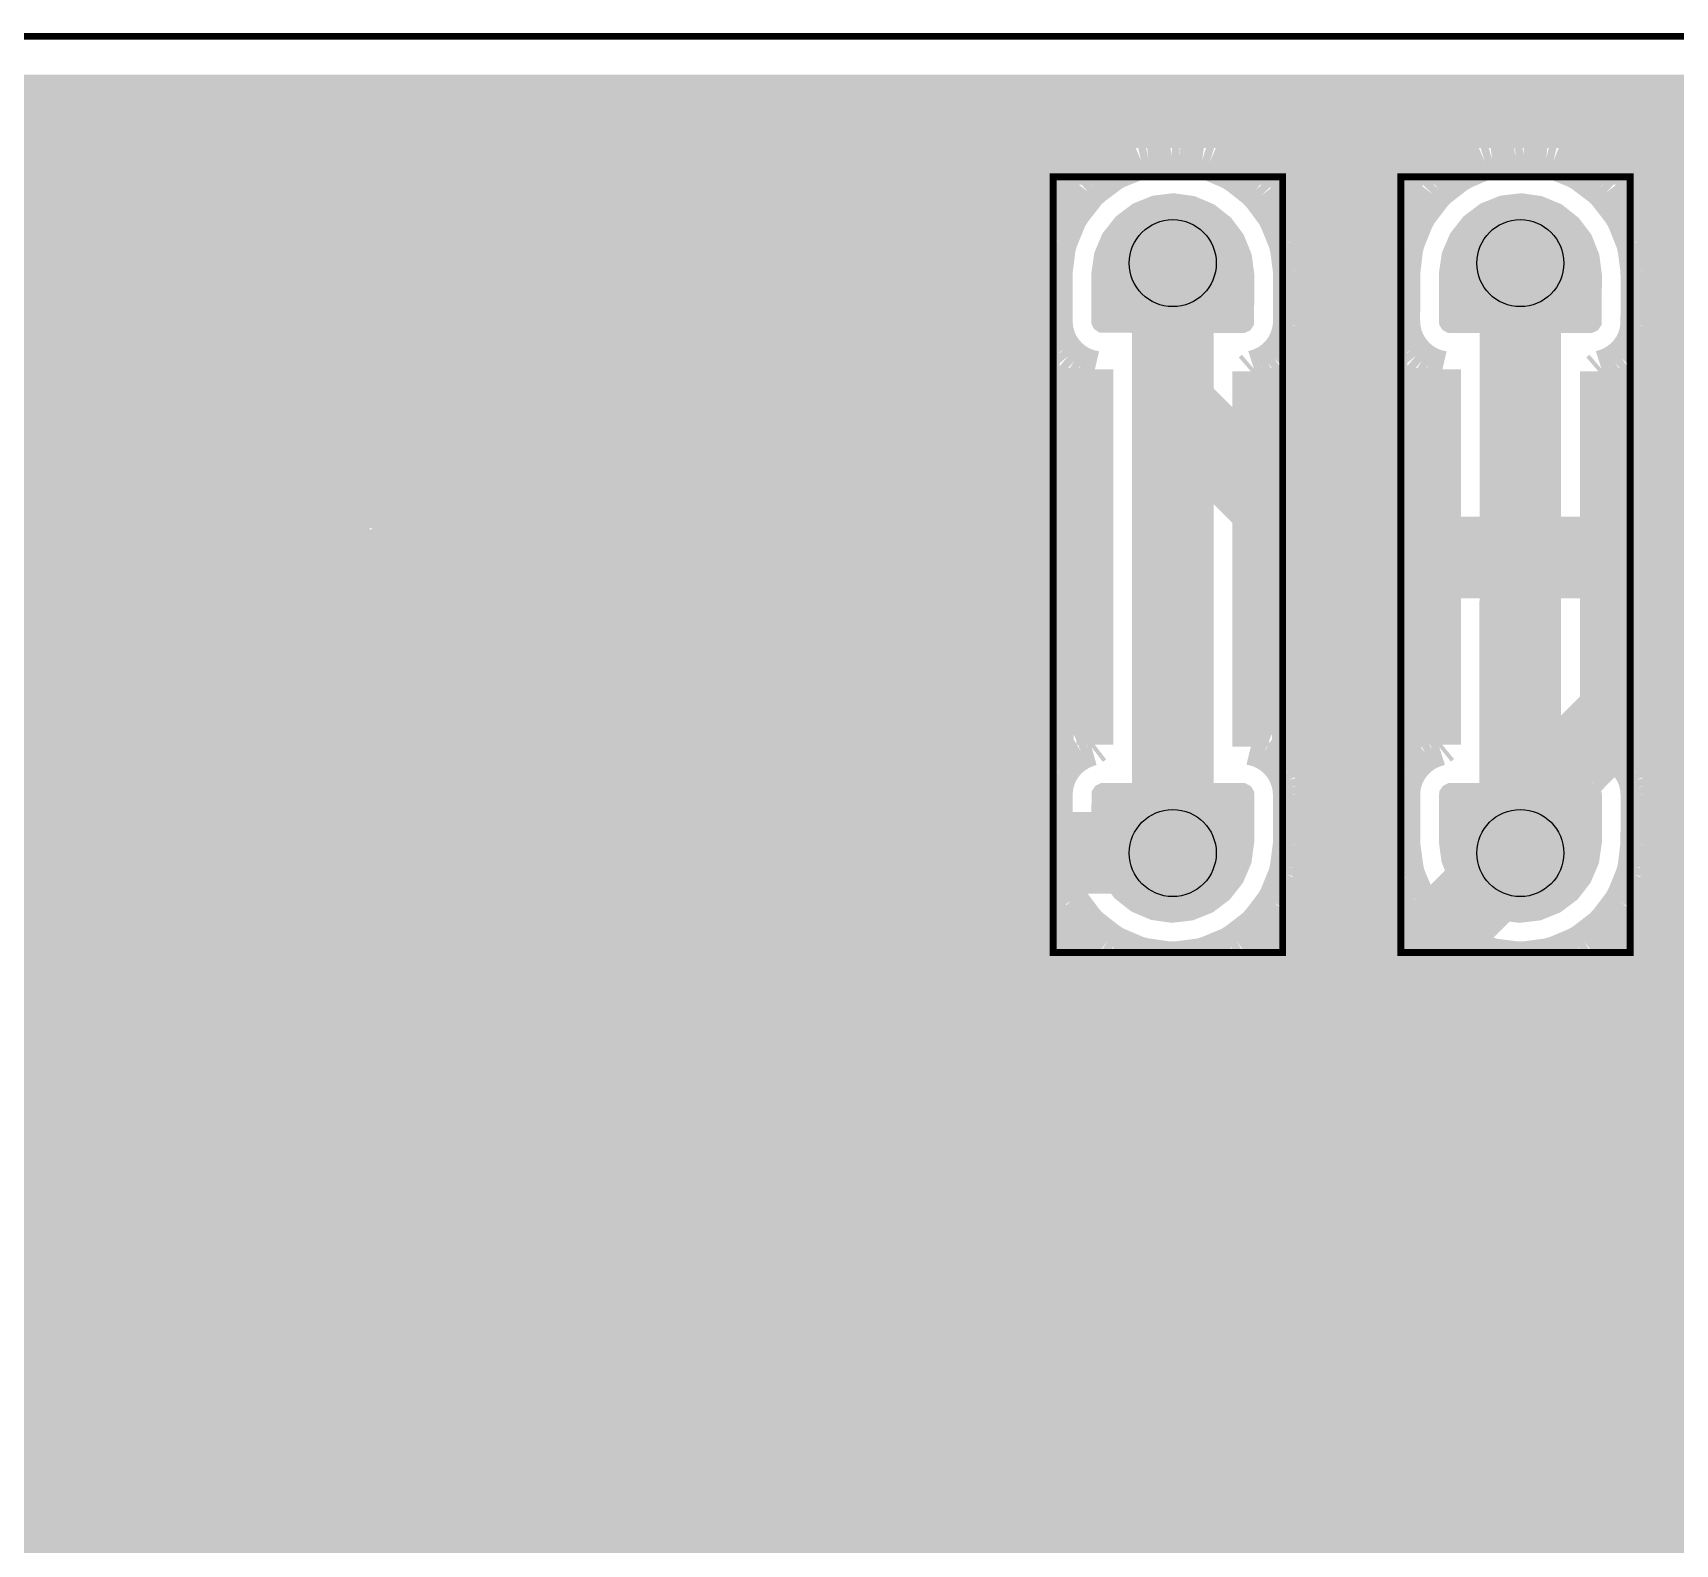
# Model space of a CAD drawing. Extents: x 0 to 3.94, y 0 to 3.94.
# Drawn here: x 1.831 to 2.944, y 2.915 to 3.939 of the extents above; entities that cross this region are included whole.
import ezdxf

# ---------------------------------------------------------------- set-up
doc = ezdxf.new("R2010")
doc.units = 0
for name, color, linetype in [('Board_Outline', 21, 'CONTINUOUS'), ('Bottom', 10, 'CONTINUOUS'), ('Bottom_Mask', 15, 'CONTINUOUS'), ('Drill_Bottom', 12, 'CONTINUOUS'), ('Drill_Top', 11, 'CONTINUOUS'), ('Edge_Bottom', 23, 'CONTINUOUS'), ('Edge_Top', 22, 'CONTINUOUS'), ('Top', 9, 'CONTINUOUS'), ('Top_Mask', 6, 'CONTINUOUS'), ('Top_Silk', 3, 'CONTINUOUS')]:
    doc.layers.add(name, color=color, linetype=linetype)

msp = doc.modelspace()

# ---------------------------------------------------------------- linework, layer by layer
at = {"layer": 'Board_Outline', "linetype": 'CONTINUOUS', "const_width": 0.0047}
msp.add_lwpolyline([(0, 0), (3.937, 0), (3.937, 3.937), (0, 3.937), (0, 0)], dxfattribs=at)
at = {"layer": 'Bottom', "linetype": 'CONTINUOUS'}
for points, const_width in [([(3.8985, 3.8985), (0.0385, 3.8985)], 0.025), ([(0.041, 3.8737), (3.896, 3.8737)], 0.025), ([(2.5671, 3.8469), (2.5818, 3.8528)], 0.025), ([(2.5818, 3.8528), (2.5869, 3.8539)], 0.025), ([(2.5869, 3.8539), (2.6026, 3.8558)], 0.025), ([(2.6026, 3.8558), (2.6078, 3.8555)], 0.025), ([(2.6078, 3.8555), (2.6234, 3.8533)], 0.025), ([(2.6234, 3.8533), (2.6284, 3.8517)], 0.025), ([(2.6284, 3.8517), (2.6429, 3.8454)], 0.025), ([(2.8004, 3.8458), (2.8149, 3.852)], 0.025), ([(2.8149, 3.852), (2.8199, 3.8535)], 0.025), ([(2.8199, 3.8535), (2.8356, 3.8556)], 0.025), ([(2.8356, 3.8556), (2.8408, 3.8557)], 0.025), ([(2.8408, 3.8557), (2.8565, 3.8538)], 0.025), ([(2.8565, 3.8538), (2.8615, 3.8526)], 0.025), ([(2.8615, 3.8526), (2.8762, 3.8466)], 0.025), ([(0.041, 3.8488), (2.5691, 3.8488)], 0.025), ([(2.5498, 3.8351), (2.5625, 3.8446)], 0.025), ([(2.5625, 3.8446), (2.5671, 3.8469)], 0.025), ([(2.6378, 3.8488), (2.8047, 3.8488)], 0.025), ([(2.6429, 3.8454), (2.6473, 3.8426)], 0.025), ([(2.6473, 3.8426), (2.6597, 3.8328)], 0.025), ([(2.7834, 3.8334), (2.7959, 3.8431)], 0.025), ([(2.7959, 3.8431), (2.8004, 3.8458)], 0.025), ([(2.8734, 3.8488), (3.2781, 3.8488)], 0.025), ([(2.8762, 3.8466), (2.8807, 3.8441)], 0.025), ([(2.8807, 3.8441), (2.8933, 3.8346)], 0.025), ([(2.5357, 3.8185), (2.5459, 3.8316)], 0.025), ([(2.5459, 3.8316), (2.5498, 3.8351)], 0.025), ([(2.6597, 3.8328), (2.6632, 3.829)], 0.025), ([(2.6632, 3.829), (2.6726, 3.8163)], 0.025), ([(2.7703, 3.8171), (2.7799, 3.8297)], 0.025), ([(2.7799, 3.8297), (2.7834, 3.8334)], 0.025), ([(2.8933, 3.8346), (2.8971, 3.831)], 0.025), ([(2.8971, 3.831), (2.9078, 3.8171)], 0.025), ([(0.041, 3.8239), (2.5373, 3.8239)], 0.025), ([(2.5329, 3.8141), (2.5357, 3.8185)], 0.025), ([(2.6696, 3.8239), (2.7729, 3.8239)], 0.025), ([(2.9052, 3.8239), (3.2464, 3.8239)], 0.025), ([(2.5262, 3.7978), (2.5329, 3.8141)], 0.025), ([(2.6726, 3.8163), (2.675, 3.8117)], 0.025), ([(2.675, 3.8117), (2.6809, 3.797)], 0.025), ([(2.7619, 3.7978), (2.7678, 3.8125)], 0.025), ([(2.7678, 3.8125), (2.7703, 3.8171)], 0.025), ([(2.9078, 3.8171), (2.9103, 3.8125)], 0.025), ([(2.9103, 3.8125), (2.9165, 3.797)], 0.025), ([(0.041, 3.799), (2.5241, 3.799)], 0.025), ([(2.525, 3.7928), (2.5262, 3.7978)], 0.025), ([(2.6809, 3.797), (2.682, 3.7919)], 0.025), ([(2.6827, 3.799), (2.7598, 3.799)], 0.025), ([(2.7606, 3.7928), (2.7619, 3.7978)], 0.025), ([(2.9165, 3.797), (2.9176, 3.7919)], 0.025), ([(2.9183, 3.799), (3.2332, 3.799)], 0.025), ([(2.523, 3.7771), (2.525, 3.7928)], 0.025), ([(2.6034, 3.7832), (2.6034, 3.3832)], 0.0394), ([(2.682, 3.7919), (2.6838, 3.778)], 0.025), ([(2.7587, 3.7771), (2.7606, 3.7928)], 0.025), ([(2.839, 3.7832), (2.839, 3.3832)], 0.0394), ([(2.9176, 3.7919), (2.9194, 3.778)], 0.025), ([(0.1986, 3.7742), (2.5205, 3.7742)], 0.025), ([(2.523, 3.7439), (2.523, 3.7771)], 0.025), ([(2.6838, 3.778), (2.6839, 3.7675)], 0.025), ([(2.6863, 3.7742), (2.7561, 3.7742)], 0.025), ([(2.7586, 3.7439), (2.7587, 3.7771)], 0.025), ([(2.9194, 3.778), (2.9195, 3.7675)], 0.025), ([(2.922, 3.7742), (3.2296, 3.7742)], 0.025), ([(2.6839, 3.7675), (2.6838, 3.7413)], 0.025), ([(2.9195, 3.7675), (2.9194, 3.7413)], 0.025), ([(0.2459, 3.7493), (2.5205, 3.7493)], 0.025), ([(2.5234, 3.7387), (2.523, 3.7439)], 0.025), ([(2.6838, 3.7413), (2.6829, 3.7361)], 0.025), ([(2.6863, 3.7493), (2.7561, 3.7493)], 0.025), ([(2.759, 3.7387), (2.7586, 3.7439)], 0.025), ([(2.9194, 3.7413), (2.9186, 3.7361)], 0.025), ([(2.922, 3.7493), (3.2296, 3.7493)], 0.025), ([(2.5246, 3.7336), (2.5234, 3.7387)], 0.025), ([(2.5266, 3.7288), (2.5246, 3.7336)], 0.025), ([(2.5293, 3.7244), (2.5266, 3.7288)], 0.025), ([(2.6813, 3.7312), (2.679, 3.7265)], 0.025), ([(2.6829, 3.7361), (2.6813, 3.7312)], 0.025), ([(2.7602, 3.7336), (2.759, 3.7387)], 0.025), ([(2.7622, 3.7288), (2.7602, 3.7336)], 0.025), ([(2.765, 3.7244), (2.7622, 3.7288)], 0.025), ([(2.917, 3.7312), (2.9146, 3.7265)], 0.025), ([(2.9186, 3.7361), (2.917, 3.7312)], 0.025), ([(0.2638, 3.7244), (2.5268, 3.7244)], 0.025), ([(2.5327, 3.7204), (2.5293, 3.7244)], 0.025), ([(2.5367, 3.717), (2.5327, 3.7204)], 0.025), ([(2.6722, 3.7186), (2.668, 3.7156)], 0.025), ([(2.6759, 3.7223), (2.6722, 3.7186)], 0.025), ([(2.679, 3.7265), (2.6759, 3.7223)], 0.025), ([(2.6801, 3.7244), (2.7624, 3.7244)], 0.025), ([(2.7683, 3.7204), (2.765, 3.7244)], 0.025), ([(2.7723, 3.717), (2.7683, 3.7204)], 0.025), ([(2.9078, 3.7186), (2.9036, 3.7156)], 0.025), ([(2.9115, 3.7223), (2.9078, 3.7186)], 0.025), ([(2.9146, 3.7265), (2.9115, 3.7223)], 0.025), ([(2.9157, 3.7244), (3.2359, 3.7244)], 0.025), ([(2.5411, 3.7143), (2.5367, 3.717)], 0.025), ([(2.5459, 3.7123), (2.5411, 3.7143)], 0.025), ([(2.5506, 3.7112), (2.5459, 3.7123)], 0.025), ([(2.5506, 3.4566), (2.5506, 3.7112)], 0.025), ([(2.6584, 3.7116), (2.6563, 3.7098)], 0.025), ([(2.6563, 3.7098), (2.6563, 3.4553)], 0.025), ([(2.6634, 3.7132), (2.6584, 3.7116)], 0.025), ([(2.668, 3.7156), (2.6634, 3.7132)], 0.025), ([(2.7767, 3.7143), (2.7723, 3.717)], 0.025), ([(2.7815, 3.7123), (2.7767, 3.7143)], 0.025), ([(2.7862, 3.7112), (2.7815, 3.7123)], 0.025), ([(2.7862, 3.4566), (2.7862, 3.7112)], 0.025), ([(2.894, 3.7116), (2.8919, 3.7098)], 0.025), ([(2.8919, 3.7098), (2.8919, 3.4553)], 0.025), ([(2.899, 3.7132), (2.894, 3.7116)], 0.025), ([(2.9036, 3.7156), (2.899, 3.7132)], 0.025), ([(0.272, 3.6996), (2.5481, 3.6996)], 0.025), ([(2.6588, 3.6996), (2.7837, 3.6996)], 0.025), ([(2.8944, 3.6996), (3.5709, 3.6996)], 0.025), ([(0.2729, 3.6747), (2.5481, 3.6747)], 0.025), ([(2.6588, 3.6747), (2.7837, 3.6747)], 0.025), ([(2.8944, 3.6747), (3.5709, 3.6747)], 0.025), ([(0.2669, 3.6498), (2.5481, 3.6498)], 0.025), ([(2.6588, 3.6498), (2.7837, 3.6498)], 0.025), ([(2.8944, 3.6498), (3.5709, 3.6498)], 0.025), ([(0.2523, 3.625), (2.5481, 3.625)], 0.025), ([(2.6588, 3.625), (2.7837, 3.625)], 0.025), ([(2.8944, 3.625), (3.5709, 3.625)], 0.025), ([(0.2202, 3.6001), (2.5481, 3.6001)], 0.025), ([(2.6588, 3.6001), (2.7837, 3.6001)], 0.025), ([(2.8944, 3.6001), (3.896, 3.6001)], 0.025), ([(0.041, 3.5752), (2.5481, 3.5752)], 0.025), ([(2.6588, 3.5752), (2.7837, 3.5752)], 0.025), ([(2.8944, 3.5752), (3.896, 3.5752)], 0.025), ([(0.041, 3.5504), (2.5481, 3.5504)], 0.025), ([(2.6588, 3.5504), (2.7837, 3.5504)], 0.025), ([(2.8944, 3.5504), (3.896, 3.5504)], 0.025), ([(0.041, 3.5255), (2.5481, 3.5255)], 0.025), ([(2.6588, 3.5255), (2.7837, 3.5255)], 0.025), ([(2.8944, 3.5255), (3.5882, 3.5255)], 0.025), ([(0.041, 3.5006), (2.5481, 3.5006)], 0.025), ([(2.6588, 3.5006), (2.7837, 3.5006)], 0.025), ([(2.8944, 3.5006), (3.5743, 3.5006)], 0.025), ([(0.041, 3.4758), (2.5481, 3.4758)], 0.025), ([(2.6588, 3.4758), (2.7837, 3.4758)], 0.025), ([(2.8944, 3.4758), (3.571, 3.4758)], 0.025), ([(0.041, 3.4509), (2.5363, 3.4509)], 0.025), ([(2.5367, 3.4495), (2.5411, 3.4522)], 0.025), ([(2.5411, 3.4522), (2.5459, 3.4542)], 0.025), ([(2.5459, 3.4542), (2.5484, 3.4549)], 0.025), ([(2.5484, 3.4549), (2.5506, 3.4566)], 0.025), ([(2.6563, 3.4553), (2.6609, 3.4542)], 0.025), ([(2.6609, 3.4542), (2.6657, 3.4522)], 0.025), ([(2.6657, 3.4522), (2.6702, 3.4495)], 0.025), ([(2.6706, 3.4509), (2.7719, 3.4509)], 0.025), ([(2.7703, 3.4478), (2.7745, 3.4509)], 0.025), ([(2.7745, 3.4509), (2.7791, 3.4533)], 0.025), ([(2.7791, 3.4533), (2.7841, 3.4549)], 0.025), ([(2.7841, 3.4549), (2.7862, 3.4566)], 0.025), ([(2.8919, 3.4553), (2.8965, 3.4542)], 0.025), ([(2.8965, 3.4542), (2.9014, 3.4522)], 0.025), ([(2.9014, 3.4522), (2.9058, 3.4495)], 0.025), ([(2.9062, 3.4509), (3.2454, 3.4509)], 0.025), ([(2.5266, 3.4377), (2.5293, 3.4421)], 0.025), ([(2.5293, 3.4421), (2.5327, 3.4461)], 0.025), ([(2.5327, 3.4461), (2.5367, 3.4495)], 0.025), ([(2.6702, 3.4495), (2.6741, 3.4461)], 0.025), ([(2.6741, 3.4461), (2.6775, 3.4421)], 0.025), ([(2.6775, 3.4421), (2.6802, 3.4377)], 0.025), ([(2.7611, 3.4353), (2.7635, 3.4399)], 0.025), ([(2.7635, 3.4399), (2.7666, 3.4442)], 0.025), ([(2.7666, 3.4442), (2.7703, 3.4478)], 0.025), ([(2.9058, 3.4495), (2.9098, 3.4461)], 0.025), ([(2.9098, 3.4461), (2.9131, 3.4421)], 0.025), ([(2.9131, 3.4421), (2.9159, 3.4377)], 0.025), ([(2.523, 3.4226), (2.5234, 3.4278)], 0.025), ([(2.5234, 3.4278), (2.5246, 3.4329)], 0.025), ([(2.5246, 3.4329), (2.5266, 3.4377)], 0.025), ([(2.6802, 3.4377), (2.6822, 3.4329)], 0.025), ([(2.6822, 3.4329), (2.6834, 3.4278)], 0.025), ([(2.6834, 3.4278), (2.6839, 3.4226)], 0.025), ([(2.7587, 3.4252), (2.7595, 3.4304)], 0.025), ([(2.7595, 3.4304), (2.7611, 3.4353)], 0.025), ([(2.9159, 3.4377), (2.9179, 3.4329)], 0.025), ([(2.9179, 3.4329), (2.9191, 3.4278)], 0.025), ([(2.9191, 3.4278), (2.9195, 3.4226)], 0.025), ([(0.041, 3.426), (2.5207, 3.426)], 0.025), ([(2.5231, 3.3885), (2.523, 3.4226)], 0.025), ([(2.6839, 3.4226), (2.6838, 3.3894)], 0.025), ([(2.6862, 3.426), (2.7563, 3.426)], 0.025), ([(2.7587, 3.3894), (2.7587, 3.4252)], 0.025), ([(2.9195, 3.4226), (2.9194, 3.3894)], 0.025), ([(2.9218, 3.426), (3.2297, 3.426)], 0.025), ([(0.041, 3.4011), (2.5205, 3.4011)], 0.025), ([(2.6863, 3.4011), (2.7561, 3.4011)], 0.025), ([(2.922, 3.4011), (3.2296, 3.4011)], 0.025), ([(2.5249, 3.3746), (2.5231, 3.3885)], 0.025), ([(2.6838, 3.3894), (2.6818, 3.3737)], 0.025), ([(2.761, 3.372), (2.7587, 3.3894)], 0.025), ([(2.9194, 3.3894), (2.9175, 3.3737)], 0.025), ([(0.041, 3.3763), (2.5222, 3.3763)], 0.025), ([(2.526, 3.3695), (2.5249, 3.3746)], 0.025), ([(2.6818, 3.3737), (2.6806, 3.3686)], 0.025), ([(2.6847, 3.3763), (2.7578, 3.3763)], 0.025), ([(2.9175, 3.3737), (2.9162, 3.3686)], 0.025), ([(2.9203, 3.3763), (3.2312, 3.3763)], 0.025), ([(2.5319, 3.3548), (2.526, 3.3695)], 0.025), ([(2.6806, 3.3686), (2.6747, 3.354)], 0.025), ([(2.7624, 3.367), (2.761, 3.372)], 0.025), ([(2.7686, 3.3524), (2.7624, 3.367)], 0.025), ([(2.9162, 3.3686), (2.9103, 3.354)], 0.025), ([(0.041, 3.3514), (2.531, 3.3514)], 0.025), ([(2.5342, 3.3502), (2.5319, 3.3548)], 0.025), ([(2.5437, 3.3375), (2.5342, 3.3502)], 0.025), ([(2.6747, 3.354), (2.6722, 3.3494)], 0.025), ([(2.6759, 3.3514), (2.7666, 3.3514)], 0.025), ([(2.7713, 3.348), (2.7686, 3.3524)], 0.025), ([(2.9103, 3.354), (2.9078, 3.3494)], 0.025), ([(2.9115, 3.3514), (3.2401, 3.3514)], 0.025), ([(2.6722, 3.3494), (2.6626, 3.3368)], 0.025), ([(2.781, 3.3355), (2.7713, 3.348)], 0.025), ([(2.9078, 3.3494), (2.8982, 3.3368)], 0.025), ([(2.5472, 3.3336), (2.5437, 3.3375)], 0.025), ([(2.5596, 3.3239), (2.5472, 3.3336)], 0.025), ([(2.659, 3.333), (2.6466, 3.3234)], 0.025), ([(2.6626, 3.3368), (2.659, 3.333)], 0.025), ([(2.7848, 3.3319), (2.781, 3.3355)], 0.025), ([(2.7974, 3.3224), (2.7848, 3.3319)], 0.025), ([(2.8947, 3.333), (2.8822, 3.3234)], 0.025), ([(2.8982, 3.3368), (2.8947, 3.333)], 0.025), ([(0.041, 3.3265), (2.5536, 3.3265)], 0.025), ([(2.564, 3.321), (2.5596, 3.3239)], 0.025), ([(2.5785, 3.3148), (2.564, 3.321)], 0.025), ([(2.6421, 3.3206), (2.6275, 3.3145)], 0.025), ([(2.6466, 3.3234), (2.6421, 3.3206)], 0.025), ([(2.6532, 3.3265), (2.7893, 3.3265)], 0.025), ([(2.8019, 3.3199), (2.7974, 3.3224)], 0.025), ([(2.8166, 3.3139), (2.8019, 3.3199)], 0.025), ([(2.8777, 3.3206), (2.8632, 3.3145)], 0.025), ([(2.8822, 3.3234), (2.8777, 3.3206)], 0.025), ([(2.8888, 3.3265), (3.2627, 3.3265)], 0.025), ([(2.5835, 3.3132), (2.5785, 3.3148)], 0.025), ([(2.5999, 3.3109), (2.5835, 3.3132)], 0.025), ([(2.6052, 3.3107), (2.5999, 3.3109)], 0.025), ([(2.6226, 3.313), (2.6052, 3.3107)], 0.025), ([(2.6275, 3.3145), (2.6226, 3.313)], 0.025), ([(2.8216, 3.3127), (2.8166, 3.3139)], 0.025), ([(2.8373, 3.3107), (2.8216, 3.3127)], 0.025), ([(2.8425, 3.3109), (2.8373, 3.3107)], 0.025), ([(2.8582, 3.313), (2.8425, 3.3109)], 0.025), ([(2.8632, 3.3145), (2.8582, 3.313)], 0.025), ([(0.041, 3.3017), (3.896, 3.3017)], 0.025), ([(0.041, 3.2768), (3.896, 3.2768)], 0.025), ([(0.041, 3.2519), (3.896, 3.2519)], 0.025), ([(0.041, 3.2271), (3.896, 3.2271)], 0.025), ([(0.041, 3.2022), (3.896, 3.2022)], 0.025), ([(0.041, 3.1773), (3.896, 3.1773)], 0.025), ([(0.041, 3.1525), (3.6182, 3.1525)], 0.025), ([(0.041, 3.1276), (3.5848, 3.1276)], 0.025), ([(0.041, 3.1027), (3.5731, 3.1027)], 0.025), ([(0.041, 3.0779), (3.5713, 3.0779)], 0.025), ([(0.041, 3.053), (3.5785, 3.053)], 0.025), ([(0.041, 3.0281), (3.5992, 3.0281)], 0.025), ([(0.041, 3.0032), (3.896, 3.0032)], 0.025), ([(0.041, 2.9784), (3.896, 2.9784)], 0.025), ([(0.041, 2.9535), (3.896, 2.9535)], 0.025), ([(0.041, 2.9286), (3.896, 2.9286)], 0.025), ([(0.041, 2.9038), (3.896, 2.9038)], 0.025)]:
    msp.add_lwpolyline(points, dxfattribs=dict(at, const_width=const_width))
at = {"layer": 'Bottom'}
for points in [[(2.6507, 3.7754), (2.5798, 3.8163), (2.6034, 3.8226), (2.5912, 3.821)], [(2.6507, 3.7754), (2.6034, 3.8226), (2.627, 3.8163), (2.6157, 3.821)], [(2.8863, 3.7754), (2.8154, 3.8163), (2.839, 3.8226), (2.8268, 3.821)], [(2.8863, 3.7754), (2.839, 3.8226), (2.8627, 3.8163), (2.8513, 3.821)], [(2.6507, 3.7754), (2.5625, 3.799), (2.5798, 3.8163), (2.57, 3.8088)], [(2.6507, 3.7754), (2.627, 3.8163), (2.6443, 3.799), (2.6368, 3.8088)], [(2.8863, 3.7754), (2.7981, 3.799), (2.8154, 3.8163), (2.8056, 3.8088)], [(2.8863, 3.7754), (2.8627, 3.8163), (2.88, 3.799), (2.8725, 3.8088)], [(2.6507, 3.7754), (2.5562, 3.7754), (2.5625, 3.799), (2.5578, 3.7876)], [(2.6507, 3.7754), (2.6443, 3.799), (2.6491, 3.7876)], [(2.8863, 3.7754), (2.7918, 3.7754), (2.7981, 3.799), (2.7934, 3.7876)], [(2.8863, 3.7754), (2.88, 3.799), (2.8847, 3.7876)], [(2.6507, 3.7754), (2.6507, 3.7439), (2.5562, 3.7754), (2.5562, 3.7439)], [(2.8863, 3.7754), (2.8863, 3.7439), (2.7918, 3.7754), (2.7918, 3.7439)], [(2.5562, 3.3911), (2.5562, 3.4226), (2.6507, 3.3911), (2.6507, 3.4226)], [(2.7918, 3.3911), (2.7918, 3.4226), (2.8863, 3.3911), (2.8863, 3.4226)], [(2.5562, 3.3911), (2.6507, 3.3911), (2.6443, 3.3675), (2.6491, 3.3789)], [(2.5562, 3.3911), (2.6443, 3.3675), (2.627, 3.3502), (2.6368, 3.3577)], [(2.5562, 3.3911), (2.627, 3.3502), (2.6034, 3.3439), (2.6157, 3.3455)], [(2.5562, 3.3911), (2.6034, 3.3439), (2.5798, 3.3502), (2.5912, 3.3455)], [(2.5562, 3.3911), (2.5798, 3.3502), (2.5625, 3.3675), (2.57, 3.3577)], [(2.5562, 3.3911), (2.5625, 3.3675), (2.5578, 3.3789)], [(2.7918, 3.3911), (2.8863, 3.3911), (2.88, 3.3675), (2.8847, 3.3789)], [(2.7918, 3.3911), (2.88, 3.3675), (2.8627, 3.3502), (2.8725, 3.3577)], [(2.7918, 3.3911), (2.8627, 3.3502), (2.839, 3.3439), (2.8513, 3.3455)], [(2.7918, 3.3911), (2.839, 3.3439), (2.8154, 3.3502), (2.8268, 3.3455)], [(2.7918, 3.3911), (2.8154, 3.3502), (2.7981, 3.3675), (2.8056, 3.3577)], [(2.7918, 3.3911), (2.7981, 3.3675), (2.7934, 3.3789)]]:
    msp.add_solid(points, dxfattribs=at)
at = {"layer": 'Bottom_Mask'}
for points in [[(2.6526, 3.7754), (2.5788, 3.818), (2.6034, 3.8246), (2.5907, 3.8229)], [(2.6526, 3.7754), (2.6034, 3.8246), (2.628, 3.818), (2.6162, 3.8229)], [(2.8883, 3.7754), (2.8144, 3.818), (2.839, 3.8246), (2.8263, 3.8229)], [(2.8883, 3.7754), (2.839, 3.8246), (2.8637, 3.818), (2.8518, 3.8229)], [(2.6526, 3.7754), (2.5608, 3.8), (2.5788, 3.818), (2.5686, 3.8102)], [(2.6526, 3.7754), (2.628, 3.818), (2.646, 3.8), (2.6382, 3.8102)], [(2.8883, 3.7754), (2.7964, 3.8), (2.8144, 3.818), (2.8042, 3.8102)], [(2.8883, 3.7754), (2.8637, 3.818), (2.8817, 3.8), (2.8738, 3.8102)], [(2.6526, 3.7754), (2.5542, 3.7754), (2.5608, 3.8), (2.5559, 3.7881)], [(2.6526, 3.7754), (2.646, 3.8), (2.651, 3.7881)], [(2.8883, 3.7754), (2.7898, 3.7754), (2.7964, 3.8), (2.7915, 3.7881)], [(2.8883, 3.7754), (2.8817, 3.8), (2.8866, 3.7881)], [(2.6526, 3.7754), (2.6526, 3.7419), (2.5542, 3.7754), (2.5542, 3.7419)], [(2.8883, 3.7754), (2.8883, 3.7419), (2.7898, 3.7754), (2.7898, 3.7419)], [(2.5542, 3.3911), (2.5542, 3.4246), (2.6526, 3.3911), (2.6526, 3.4246)], [(2.7898, 3.3911), (2.7898, 3.4246), (2.8883, 3.3911), (2.8883, 3.4246)], [(2.5542, 3.3911), (2.6526, 3.3911), (2.646, 3.3665), (2.651, 3.3784)], [(2.5542, 3.3911), (2.646, 3.3665), (2.628, 3.3485), (2.6382, 3.3563)], [(2.5542, 3.3911), (2.628, 3.3485), (2.6034, 3.3419), (2.6162, 3.3436)], [(2.5542, 3.3911), (2.6034, 3.3419), (2.5788, 3.3485), (2.5907, 3.3436)], [(2.5542, 3.3911), (2.5788, 3.3485), (2.5608, 3.3665), (2.5686, 3.3563)], [(2.5542, 3.3911), (2.5608, 3.3665), (2.5559, 3.3784)], [(2.7898, 3.3911), (2.8883, 3.3911), (2.8817, 3.3665), (2.8866, 3.3784)], [(2.7898, 3.3911), (2.8817, 3.3665), (2.8637, 3.3485), (2.8738, 3.3563)], [(2.7898, 3.3911), (2.8637, 3.3485), (2.839, 3.3419), (2.8518, 3.3436)], [(2.7898, 3.3911), (2.839, 3.3419), (2.8144, 3.3485), (2.8263, 3.3436)], [(2.7898, 3.3911), (2.8144, 3.3485), (2.7964, 3.3665), (2.8042, 3.3563)], [(2.7898, 3.3911), (2.7964, 3.3665), (2.7915, 3.3784)]]:
    msp.add_solid(points, dxfattribs=at)
at = {"layer": 'Drill_Bottom'}
for centre in [(2.6034, 3.7832), (2.839, 3.7832), (2.6034, 3.3832), (2.839, 3.3832)]:
    msp.add_circle(centre, 0.0295, dxfattribs=at)
at = {"layer": 'Drill_Top'}
for centre in [(2.6034, 3.7832), (2.839, 3.7832), (2.6034, 3.3832), (2.839, 3.3832)]:
    msp.add_circle(centre, 0.0295, dxfattribs=at)
at = {"layer": 'Edge_Bottom', "linetype": 'CONTINUOUS', "const_width": 0.008}
for points in [[(2.6547, 3.7701), (2.6545, 3.7426), (2.6533, 3.7408), (2.6513, 3.7399), (2.6271, 3.7399), (2.6271, 3.4266), (2.6519, 3.4264), (2.6537, 3.4252), (2.6546, 3.4232), (2.6546, 3.3906), (2.6528, 3.3774), (2.6475, 3.3651), (2.6393, 3.3546), (2.6286, 3.3465), (2.6162, 3.3415), (2.6029, 3.3399), (2.5897, 3.3418), (2.5774, 3.347), (2.5669, 3.3553), (2.5588, 3.366), (2.5538, 3.3784), (2.5522, 3.3911), (2.5524, 3.4238), (2.5536, 3.4256), (2.5556, 3.4266), (2.5797, 3.4266), (2.5797, 3.7399), (2.5549, 3.7401), (2.5531, 3.7413), (2.5522, 3.7432), (2.5522, 3.7759), (2.5541, 3.7891), (2.5593, 3.8014), (2.5676, 3.8119), (2.5783, 3.82), (2.5907, 3.825), (2.6039, 3.8266), (2.6172, 3.8247), (2.6295, 3.8195), (2.64, 3.8112), (2.648, 3.8005), (2.653, 3.7881), (2.6547, 3.7754), (2.6547, 3.7701)], [(2.8903, 3.7701), (2.8901, 3.7426), (2.8889, 3.7408), (2.8869, 3.7399), (2.8627, 3.7399), (2.8627, 3.4266), (2.8875, 3.4264), (2.8893, 3.4252), (2.8902, 3.4232), (2.8903, 3.3906), (2.8884, 3.3774), (2.8831, 3.3651), (2.8749, 3.3545), (2.8642, 3.3465), (2.8518, 3.3415), (2.8385, 3.3399), (2.8253, 3.3418), (2.813, 3.347), (2.8025, 3.3553), (2.7944, 3.366), (2.7895, 3.3783), (2.7878, 3.3911), (2.788, 3.4238), (2.7892, 3.4256), (2.7912, 3.4266), (2.8153, 3.4266), (2.8154, 3.7399), (2.7906, 3.7401), (2.7888, 3.7413), (2.7879, 3.7432), (2.7878, 3.7759), (2.7897, 3.7891), (2.795, 3.8014), (2.8032, 3.8119), (2.8139, 3.82), (2.8263, 3.825), (2.8396, 3.8266), (2.8527, 3.8247), (2.8651, 3.8195), (2.8756, 3.8112), (2.8837, 3.8005), (2.8886, 3.7881), (2.8903, 3.7754), (2.8903, 3.7701)], [(2.5729, 3.8059), (2.5686, 3.8004), (2.5746, 3.8004), (2.5779, 3.805), (2.5817, 3.8087), (2.5859, 3.8118), (2.5906, 3.8142), (2.5956, 3.8158), (2.6008, 3.8167), (2.6061, 3.8167), (2.6113, 3.8158), (2.6163, 3.8142), (2.6209, 3.8118), (2.6252, 3.8087), (2.6289, 3.805), (2.6322, 3.8004), (2.6383, 3.8004), (2.634, 3.8059), (2.625, 3.8128), (2.6146, 3.8171), (2.6034, 3.8186), (2.5922, 3.8171), (2.5818, 3.8128), (2.5729, 3.8059), (2.5729, 3.8059)], [(2.8085, 3.8059), (2.8042, 3.8004), (2.8102, 3.8004), (2.8136, 3.805), (2.8173, 3.8087), (2.8215, 3.8118), (2.8262, 3.8142), (2.8312, 3.8158), (2.8364, 3.8167), (2.8417, 3.8167), (2.8469, 3.8158), (2.8519, 3.8142), (2.8566, 3.8118), (2.8608, 3.8087), (2.8645, 3.805), (2.8679, 3.8004), (2.8739, 3.8004), (2.8696, 3.8059), (2.8607, 3.8128), (2.8502, 3.8171), (2.839, 3.8186), (2.8279, 3.8171), (2.8174, 3.8128), (2.8085, 3.8059), (2.8085, 3.8059)], [(2.5617, 3.7866), (2.5602, 3.7751), (2.5614, 3.7741), (2.5712, 3.7741), (2.57, 3.7806), (2.57, 3.7859), (2.5712, 3.7924), (2.5641, 3.7924), (2.5617, 3.7866), (2.5617, 3.7866)], [(2.6452, 3.7865), (2.6428, 3.7924), (2.6357, 3.7924), (2.6368, 3.7859), (2.6368, 3.7806), (2.6357, 3.7741), (2.6467, 3.7741), (2.6452, 3.7865), (2.6452, 3.7865)], [(2.7973, 3.7866), (2.7958, 3.7751), (2.7971, 3.7741), (2.8068, 3.7741), (2.8056, 3.7806), (2.8056, 3.7859), (2.8068, 3.7924), (2.7997, 3.7924), (2.7973, 3.7866), (2.7973, 3.7866)], [(2.8808, 3.7865), (2.8784, 3.7924), (2.8713, 3.7924), (2.8725, 3.7859), (2.8725, 3.7806), (2.8713, 3.7741), (2.8823, 3.7741), (2.8808, 3.7865), (2.8808, 3.7865)], [(2.5602, 3.7479), (2.5797, 3.7479), (2.5797, 3.7595), (2.5763, 3.7635), (2.5746, 3.7661), (2.5602, 3.7661), (2.5602, 3.7479)], [(2.6467, 3.7479), (2.6467, 3.7661), (2.6322, 3.7661), (2.6289, 3.7615), (2.6271, 3.7595), (2.6271, 3.7479), (2.6467, 3.7479), (2.6467, 3.7479)], [(2.7958, 3.7479), (2.8153, 3.7479), (2.8153, 3.7595), (2.8119, 3.7635), (2.8102, 3.7661), (2.7958, 3.7661), (2.7958, 3.7479)], [(2.8823, 3.7479), (2.8823, 3.7661), (2.8679, 3.7661), (2.8645, 3.7615), (2.8627, 3.7595), (2.8627, 3.7479), (2.8823, 3.7479), (2.8823, 3.7479)], [(2.5602, 3.4186), (2.5602, 3.4004), (2.5746, 3.4004), (2.5779, 3.405), (2.5797, 3.407), (2.5797, 3.4186), (2.5602, 3.4186), (2.5602, 3.4186)], [(2.6467, 3.4186), (2.6271, 3.4186), (2.6271, 3.4069), (2.6305, 3.4029), (2.6322, 3.4004), (2.6467, 3.4004), (2.6467, 3.4186)], [(2.7958, 3.4186), (2.7958, 3.4004), (2.8102, 3.4004), (2.8136, 3.405), (2.8154, 3.407), (2.8154, 3.4186), (2.7958, 3.4186), (2.7958, 3.4186)], [(2.8823, 3.4186), (2.8627, 3.4186), (2.8628, 3.4069), (2.8662, 3.4029), (2.8679, 3.4004), (2.8823, 3.4004), (2.8823, 3.4186)], [(2.5617, 3.3799), (2.5641, 3.3741), (2.5712, 3.3741), (2.57, 3.3806), (2.57, 3.3859), (2.5712, 3.3924), (2.5602, 3.3924), (2.5617, 3.3799), (2.5617, 3.3799)], [(2.6452, 3.3799), (2.6467, 3.3914), (2.6454, 3.3924), (2.6357, 3.3924), (2.6368, 3.3859), (2.6368, 3.3806), (2.6357, 3.3741), (2.6427, 3.3741), (2.6452, 3.3799), (2.6452, 3.3799)], [(2.7973, 3.3799), (2.7997, 3.3741), (2.8068, 3.3741), (2.8056, 3.3806), (2.8056, 3.3859), (2.8068, 3.3924), (2.7958, 3.3924), (2.7973, 3.3799), (2.7973, 3.3799)], [(2.8808, 3.3799), (2.8823, 3.3914), (2.881, 3.3924), (2.8713, 3.3924), (2.8725, 3.3859), (2.8725, 3.3806), (2.8713, 3.3741), (2.8784, 3.3741), (2.8808, 3.3799), (2.8808, 3.3799)], [(2.634, 3.3605), (2.6382, 3.3661), (2.6322, 3.3661), (2.6289, 3.3615), (2.6252, 3.3577), (2.6209, 3.3547), (2.6163, 3.3523), (2.6113, 3.3506), (2.6061, 3.3498), (2.6008, 3.3498), (2.5956, 3.3506), (2.5906, 3.3523), (2.5859, 3.3547), (2.5817, 3.3577), (2.5779, 3.3615), (2.5746, 3.3661), (2.5686, 3.3661), (2.5729, 3.3606), (2.5818, 3.3537), (2.5922, 3.3494), (2.6034, 3.3479), (2.6146, 3.3494), (2.625, 3.3537), (2.634, 3.3606), (2.634, 3.3605)], [(2.8696, 3.3605), (2.8739, 3.3661), (2.8679, 3.3661), (2.8645, 3.3615), (2.8608, 3.3577), (2.8566, 3.3547), (2.8519, 3.3523), (2.8469, 3.3506), (2.8417, 3.3498), (2.8364, 3.3498), (2.8312, 3.3506), (2.8262, 3.3523), (2.8215, 3.3547), (2.8173, 3.3577), (2.8136, 3.3615), (2.8102, 3.3661), (2.8042, 3.3661), (2.8085, 3.3606), (2.8174, 3.3537), (2.8279, 3.3494), (2.839, 3.3479), (2.8502, 3.3494), (2.8607, 3.3537), (2.8696, 3.3606), (2.8696, 3.3605)]]:
    msp.add_lwpolyline(points, dxfattribs=at)
at = {"layer": 'Edge_Top', "linetype": 'CONTINUOUS', "const_width": 0.008}
for points in [[(3.4552, 3.5599), (2.7047, 3.5599), (2.6992, 3.561), (2.6942, 3.5633), (2.6898, 3.5668), (2.5854, 3.6713), (2.5823, 3.6759), (2.5804, 3.6811), (2.5797, 3.6867), (2.5797, 3.7399), (2.5549, 3.7401), (2.5531, 3.7413), (2.5522, 3.7432), (2.5522, 3.7759), (2.5541, 3.7891), (2.5593, 3.8014), (2.5676, 3.8119), (2.5783, 3.82), (2.5907, 3.825), (2.6039, 3.8266), (2.6172, 3.8247), (2.6295, 3.8195), (2.64, 3.8112), (2.648, 3.8005), (2.653, 3.7881), (2.6547, 3.7754), (2.6547, 3.7701)], [(2.8903, 3.7701), (2.8901, 3.7426), (2.8889, 3.7408), (2.8869, 3.7399), (2.7912, 3.7399), (2.7892, 3.7408), (2.788, 3.7426), (2.7878, 3.7491), (2.7878, 3.7759), (2.7897, 3.7891), (2.795, 3.8014), (2.8032, 3.8119), (2.8139, 3.82), (2.8263, 3.825), (2.8396, 3.8266), (2.8527, 3.8247), (2.8651, 3.8195), (2.8756, 3.8112), (2.8837, 3.8005), (2.8886, 3.7881), (2.8903, 3.7754), (2.8903, 3.7701)], [(2.5729, 3.8059), (2.5686, 3.8004), (2.5746, 3.8004), (2.5779, 3.805), (2.5817, 3.8087), (2.5859, 3.8118), (2.5906, 3.8142), (2.5956, 3.8158), (2.6008, 3.8167), (2.6061, 3.8167), (2.6113, 3.8158), (2.6163, 3.8142), (2.6209, 3.8118), (2.6252, 3.8087), (2.6289, 3.805), (2.6322, 3.8004), (2.6383, 3.8004), (2.634, 3.8059), (2.625, 3.8128), (2.6146, 3.8171), (2.6034, 3.8186), (2.5922, 3.8171), (2.5818, 3.8128), (2.5729, 3.8059), (2.5729, 3.8059)], [(2.8085, 3.8059), (2.8042, 3.8004), (2.8102, 3.8004), (2.8136, 3.805), (2.8173, 3.8087), (2.8215, 3.8118), (2.8262, 3.8142), (2.8312, 3.8158), (2.8364, 3.8167), (2.8417, 3.8167), (2.8469, 3.8158), (2.8519, 3.8142), (2.8566, 3.8118), (2.8608, 3.8087), (2.8645, 3.805), (2.8679, 3.8004), (2.8739, 3.8004), (2.8696, 3.8059), (2.8607, 3.8128), (2.8502, 3.8171), (2.839, 3.8186), (2.8279, 3.8171), (2.8174, 3.8128), (2.8085, 3.8059), (2.8085, 3.8059)], [(2.5617, 3.7866), (2.5602, 3.7751), (2.5614, 3.7741), (2.5712, 3.7741), (2.57, 3.7806), (2.57, 3.7859), (2.5712, 3.7924), (2.5641, 3.7924), (2.5617, 3.7866), (2.5617, 3.7866)], [(2.6452, 3.7865), (2.6428, 3.7924), (2.6357, 3.7924), (2.6368, 3.7859), (2.6368, 3.7806), (2.6357, 3.7741), (2.6467, 3.7741), (2.6452, 3.7865), (2.6452, 3.7865)], [(2.7973, 3.7866), (2.7958, 3.7751), (2.7971, 3.7741), (2.8068, 3.7741), (2.8056, 3.7806), (2.8056, 3.7859), (2.8068, 3.7924), (2.7997, 3.7924), (2.7973, 3.7866), (2.7973, 3.7866)], [(2.8808, 3.7865), (2.8784, 3.7924), (2.8713, 3.7924), (2.8725, 3.7859), (2.8725, 3.7806), (2.8713, 3.7741), (2.8823, 3.7741), (2.8808, 3.7865), (2.8808, 3.7865)], [(2.5602, 3.7479), (2.5797, 3.7479), (2.5797, 3.7595), (2.5763, 3.7635), (2.5746, 3.7661), (2.5602, 3.7661), (2.5602, 3.7479)], [(2.6547, 3.7701), (2.6545, 3.7426), (2.6533, 3.7408), (2.6513, 3.7399), (2.6271, 3.7399), (2.6271, 3.6965), (2.7164, 3.6072), (3.4454, 3.6072)], [(2.6467, 3.7479), (2.6467, 3.7661), (2.6322, 3.7661), (2.6289, 3.7615), (2.6271, 3.7595), (2.6271, 3.7479), (2.6467, 3.7479), (2.6467, 3.7479)], [(2.8823, 3.7479), (2.8823, 3.7661), (2.8679, 3.7661), (2.8645, 3.7615), (2.8608, 3.7577), (2.8566, 3.7547), (2.8519, 3.7523), (2.8469, 3.7506), (2.8417, 3.7498), (2.8364, 3.7498), (2.8312, 3.7506), (2.8262, 3.7523), (2.8215, 3.7547), (2.8173, 3.7577), (2.8136, 3.7615), (2.8102, 3.7661), (2.7958, 3.7661), (2.7958, 3.7479), (2.8823, 3.7479), (2.8823, 3.7479)], [(0.381, 3.1947), (2.6171, 3.1947), (2.7926, 3.3703), (2.7895, 3.3783), (2.7878, 3.3911), (2.788, 3.4238), (2.7892, 3.4256), (2.7912, 3.4266), (2.8223, 3.4266), (2.8926, 3.4968), (2.8972, 3.4999), (2.9025, 3.5019), (2.908, 3.5025), (3.6098, 3.5025)], [(3.6099, 3.4551), (2.9178, 3.4552), (2.8886, 3.4258), (2.89, 3.4241), (2.8903, 3.4226), (2.8903, 3.3906), (2.8884, 3.3774), (2.8831, 3.3651), (2.8749, 3.3545), (2.8642, 3.3465), (2.8518, 3.3415), (2.8385, 3.3399), (2.8303, 3.341), (2.6423, 3.1531), (2.6376, 3.15), (2.6324, 3.148), (2.6269, 3.1474), (0.3909, 3.1474)], [(0.3581, 3.4069), (2.5522, 3.407), (2.5524, 3.4238), (2.5536, 3.4256), (2.5556, 3.4266), (2.6513, 3.4266), (2.6533, 3.4256), (2.6545, 3.4238), (2.6547, 3.4174), (2.6546, 3.3906), (2.6528, 3.3774), (2.6475, 3.3651), (2.6393, 3.3546), (2.6286, 3.3465), (2.6162, 3.3415), (2.6029, 3.3399), (2.5897, 3.3418), (2.5774, 3.347), (2.5669, 3.3553), (2.5636, 3.3596), (0.368, 3.3596)], [(2.5602, 3.4186), (2.5602, 3.4069), (2.5797, 3.4069), (2.5837, 3.4104), (2.5882, 3.4131), (2.5931, 3.4151), (2.5982, 3.4164), (2.6034, 3.4168), (2.6087, 3.4164), (2.6138, 3.4151), (2.6186, 3.4131), (2.6231, 3.4104), (2.6271, 3.4069), (2.6305, 3.4029), (2.6322, 3.4004), (2.6467, 3.4004), (2.6467, 3.4186), (2.5602, 3.4186), (2.5602, 3.4186)], [(2.7958, 3.4186), (2.7958, 3.4004), (2.8102, 3.4004), (2.8136, 3.405), (2.8154, 3.407), (2.8157, 3.4136), (2.8165, 3.4172), (2.8118, 3.4186), (2.7958, 3.4186), (2.7958, 3.4186)], [(2.8823, 3.4004), (2.8823, 3.4186), (2.8795, 3.4168), (2.8659, 3.4033), (2.8679, 3.4004), (2.8823, 3.4004), (2.8823, 3.4004)], [(2.6452, 3.3799), (2.6467, 3.3914), (2.6454, 3.3924), (2.6357, 3.3924), (2.6368, 3.3859), (2.6368, 3.3806), (2.6357, 3.3741), (2.6427, 3.3741), (2.6452, 3.3799), (2.6452, 3.3799)], [(2.7958, 3.3914), (2.7973, 3.3799), (2.8023, 3.38), (2.8055, 3.3832), (2.8059, 3.3885), (2.8068, 3.3924), (2.7958, 3.3924), (2.7958, 3.3914)], [(2.8808, 3.3799), (2.8823, 3.3914), (2.881, 3.3924), (2.8713, 3.3924), (2.8725, 3.3859), (2.8725, 3.3806), (2.8713, 3.3741), (2.8784, 3.3741), (2.8808, 3.3799), (2.8808, 3.3799)], [(2.634, 3.3605), (2.6382, 3.3661), (2.6322, 3.3661), (2.6289, 3.3615), (2.6252, 3.3577), (2.6209, 3.3547), (2.6163, 3.3523), (2.6113, 3.3506), (2.6061, 3.3498), (2.6008, 3.3498), (2.5956, 3.3506), (2.5906, 3.3523), (2.5859, 3.3547), (2.5817, 3.3577), (2.5797, 3.3596), (2.5742, 3.3596), (2.5818, 3.3537), (2.5922, 3.3494), (2.6034, 3.3479), (2.6146, 3.3494), (2.625, 3.3537), (2.634, 3.3606), (2.634, 3.3605)], [(2.8696, 3.3605), (2.8739, 3.3661), (2.8679, 3.3661), (2.8645, 3.3615), (2.8608, 3.3577), (2.8566, 3.3547), (2.8519, 3.3523), (2.8469, 3.3506), (2.8417, 3.3498), (2.839, 3.3497), (2.8387, 3.3479), (2.8502, 3.3494), (2.8607, 3.3537), (2.8696, 3.3606), (2.8696, 3.3605)], [(0.4185, 3.0504), (2.9601, 3.0504)], [(2.9658, 3.0227), (0.4243, 3.0227)]]:
    msp.add_lwpolyline(points, dxfattribs=at)
at = {"layer": 'Top', "linetype": 'CONTINUOUS'}
for points, const_width in [([(2.6034, 3.7832), (2.6034, 3.6867)], 0.0394), ([(2.6034, 3.6867), (2.7066, 3.5835)], 0.0394), ([(2.7066, 3.5835), (3.4552, 3.5835)], 0.0394), ([(2.839, 3.4099), (2.908, 3.4788)], 0.0394), ([(2.908, 3.4788), (3.645, 3.4788)], 0.0394), ([(2.839, 3.3832), (2.839, 3.4099)], 0.0394), ([(0.3581, 3.3832), (2.6034, 3.3832)], 0.0394), ([(2.6269, 3.1711), (2.839, 3.3832)], 0.0394), ([(0.381, 3.1711), (2.6269, 3.1711)], 0.0394), ([(0.4185, 3.0366), (2.9658, 3.0366)], 0.0197)]:
    msp.add_lwpolyline(points, dxfattribs=dict(at, const_width=const_width))
at = {"layer": 'Top'}
for points in [[(2.6507, 3.7754), (2.5798, 3.8163), (2.6034, 3.8226), (2.5912, 3.821)], [(2.6507, 3.7754), (2.6034, 3.8226), (2.627, 3.8163), (2.6157, 3.821)], [(2.8863, 3.7754), (2.8154, 3.8163), (2.839, 3.8226), (2.8268, 3.821)], [(2.8863, 3.7754), (2.839, 3.8226), (2.8627, 3.8163), (2.8513, 3.821)], [(2.6507, 3.7754), (2.5625, 3.799), (2.5798, 3.8163), (2.57, 3.8088)], [(2.6507, 3.7754), (2.627, 3.8163), (2.6443, 3.799), (2.6368, 3.8088)], [(2.8863, 3.7754), (2.7981, 3.799), (2.8154, 3.8163), (2.8056, 3.8088)], [(2.8863, 3.7754), (2.8627, 3.8163), (2.88, 3.799), (2.8725, 3.8088)], [(2.6507, 3.7754), (2.5562, 3.7754), (2.5625, 3.799), (2.5578, 3.7876)], [(2.6507, 3.7754), (2.6443, 3.799), (2.6491, 3.7876)], [(2.8863, 3.7754), (2.7918, 3.7754), (2.7981, 3.799), (2.7934, 3.7876)], [(2.8863, 3.7754), (2.88, 3.799), (2.8847, 3.7876)], [(2.6507, 3.7754), (2.6507, 3.7439), (2.5562, 3.7754), (2.5562, 3.7439)], [(2.8863, 3.7754), (2.8863, 3.7439), (2.7918, 3.7754), (2.7918, 3.7439)], [(2.5562, 3.3911), (2.5562, 3.4226), (2.6507, 3.3911), (2.6507, 3.4226)], [(2.7918, 3.3911), (2.7918, 3.4226), (2.8863, 3.3911), (2.8863, 3.4226)], [(2.5562, 3.3911), (2.6507, 3.3911), (2.6443, 3.3675), (2.6491, 3.3789)], [(2.5562, 3.3911), (2.6443, 3.3675), (2.627, 3.3502), (2.6368, 3.3577)], [(2.5562, 3.3911), (2.627, 3.3502), (2.6034, 3.3439), (2.6157, 3.3455)], [(2.5562, 3.3911), (2.6034, 3.3439), (2.5798, 3.3502), (2.5912, 3.3455)], [(2.5562, 3.3911), (2.5798, 3.3502), (2.5625, 3.3675), (2.57, 3.3577)], [(2.5562, 3.3911), (2.5625, 3.3675), (2.5578, 3.3789)], [(2.7918, 3.3911), (2.8863, 3.3911), (2.88, 3.3675), (2.8847, 3.3789)], [(2.7918, 3.3911), (2.88, 3.3675), (2.8627, 3.3502), (2.8725, 3.3577)], [(2.7918, 3.3911), (2.8627, 3.3502), (2.839, 3.3439), (2.8513, 3.3455)], [(2.7918, 3.3911), (2.839, 3.3439), (2.8154, 3.3502), (2.8268, 3.3455)], [(2.7918, 3.3911), (2.8154, 3.3502), (2.7981, 3.3675), (2.8056, 3.3577)], [(2.7918, 3.3911), (2.7981, 3.3675), (2.7934, 3.3789)]]:
    msp.add_solid(points, dxfattribs=at)
at = {"layer": 'Top_Mask'}
for points in [[(2.6526, 3.7754), (2.5788, 3.818), (2.6034, 3.8246), (2.5907, 3.8229)], [(2.6526, 3.7754), (2.6034, 3.8246), (2.628, 3.818), (2.6162, 3.8229)], [(2.8883, 3.7754), (2.8144, 3.818), (2.839, 3.8246), (2.8263, 3.8229)], [(2.8883, 3.7754), (2.839, 3.8246), (2.8637, 3.818), (2.8518, 3.8229)], [(2.6526, 3.7754), (2.5608, 3.8), (2.5788, 3.818), (2.5686, 3.8102)], [(2.6526, 3.7754), (2.628, 3.818), (2.646, 3.8), (2.6382, 3.8102)], [(2.8883, 3.7754), (2.7964, 3.8), (2.8144, 3.818), (2.8042, 3.8102)], [(2.8883, 3.7754), (2.8637, 3.818), (2.8817, 3.8), (2.8738, 3.8102)], [(2.6526, 3.7754), (2.5542, 3.7754), (2.5608, 3.8), (2.5559, 3.7881)], [(2.6526, 3.7754), (2.646, 3.8), (2.651, 3.7881)], [(2.8883, 3.7754), (2.7898, 3.7754), (2.7964, 3.8), (2.7915, 3.7881)], [(2.8883, 3.7754), (2.8817, 3.8), (2.8866, 3.7881)], [(2.6526, 3.7754), (2.6526, 3.7419), (2.5542, 3.7754), (2.5542, 3.7419)], [(2.8883, 3.7754), (2.8883, 3.7419), (2.7898, 3.7754), (2.7898, 3.7419)], [(2.5542, 3.3911), (2.5542, 3.4246), (2.6526, 3.3911), (2.6526, 3.4246)], [(2.7898, 3.3911), (2.7898, 3.4246), (2.8883, 3.3911), (2.8883, 3.4246)], [(2.5542, 3.3911), (2.6526, 3.3911), (2.646, 3.3665), (2.651, 3.3784)], [(2.5542, 3.3911), (2.646, 3.3665), (2.628, 3.3485), (2.6382, 3.3563)], [(2.5542, 3.3911), (2.628, 3.3485), (2.6034, 3.3419), (2.6162, 3.3436)], [(2.5542, 3.3911), (2.6034, 3.3419), (2.5788, 3.3485), (2.5907, 3.3436)], [(2.5542, 3.3911), (2.5788, 3.3485), (2.5608, 3.3665), (2.5686, 3.3563)], [(2.5542, 3.3911), (2.5608, 3.3665), (2.5559, 3.3784)], [(2.7898, 3.3911), (2.8883, 3.3911), (2.8817, 3.3665), (2.8866, 3.3784)], [(2.7898, 3.3911), (2.8817, 3.3665), (2.8637, 3.3485), (2.8738, 3.3563)], [(2.7898, 3.3911), (2.8637, 3.3485), (2.839, 3.3419), (2.8518, 3.3436)], [(2.7898, 3.3911), (2.839, 3.3419), (2.8144, 3.3485), (2.8263, 3.3436)], [(2.7898, 3.3911), (2.8144, 3.3485), (2.7964, 3.3665), (2.8042, 3.3563)], [(2.7898, 3.3911), (2.7964, 3.3665), (2.7915, 3.3784)]]:
    msp.add_solid(points, dxfattribs=at)
at = {"layer": 'Top_Silk', "linetype": 'CONTINUOUS'}
for points, const_width in [([(2.5224, 3.8417), (2.6779, 3.8417), (2.6779, 3.3157), (2.5224, 3.3157), (2.5224, 3.8417)], 0.0047), ([(2.758, 3.8417), (2.9135, 3.8417), (2.9135, 3.3157), (2.758, 3.3157), (2.758, 3.8417)], 0.0047), ([(1.9295, 3.6317), (1.9295, 3.5828), (1.9323, 3.5743), (1.9381, 3.5714), (1.9438, 3.5714)], 0.0093), ([(2.0206, 3.6317), (2.0206, 3.5714), (2.0465, 3.5714), (2.0551, 3.5743), (2.058, 3.5771), (2.0608, 3.5828), (2.0608, 3.5915), (2.058, 3.5972), (2.0551, 3.6001), (2.0465, 3.6029), (2.0551, 3.6059), (2.058, 3.6087), (2.0608, 3.6144), (2.0608, 3.6202), (2.058, 3.6259), (2.0551, 3.6288), (2.0465, 3.6317), (2.0206, 3.6317)], 0.0093), ([(2.2641, 3.6317), (2.2641, 3.5714)], 0.0093), ([(1.8178, 3.5943), (1.8522, 3.5943), (1.8522, 3.6001), (1.8494, 3.6059), (1.8465, 3.6087), (1.8408, 3.6116), (1.8321, 3.6116), (1.8264, 3.6087), (1.8207, 3.6029), (1.8178, 3.5943), (1.8178, 3.5886), (1.8207, 3.58), (1.8264, 3.5743), (1.8321, 3.5714), (1.8408, 3.5714), (1.8465, 3.5743), (1.8522, 3.58)], 0.0093), ([(1.9023, 3.6029), (1.8995, 3.6087), (1.8908, 3.6116), (1.8822, 3.6116), (1.8736, 3.6087), (1.8708, 3.6029), (1.8736, 3.5972), (1.8794, 3.5943), (1.8937, 3.5915), (1.8995, 3.5886), (1.9023, 3.5828), (1.9023, 3.58), (1.8995, 3.5743), (1.8908, 3.5714), (1.8822, 3.5714), (1.8736, 3.5743), (1.8708, 3.58)], 0.0093), ([(1.9208, 3.6116), (1.9409, 3.6116)], 0.0093), ([(2.0206, 3.6029), (2.0465, 3.6029)], 0.0093), ([(2.0937, 3.6116), (2.088, 3.6087), (2.0822, 3.6029), (2.0794, 3.5943), (2.0794, 3.5886), (2.0822, 3.58), (2.088, 3.5743), (2.0937, 3.5714), (2.1023, 3.5714), (2.1081, 3.5743), (2.1138, 3.58), (2.1167, 3.5886), (2.1167, 3.5943), (2.1138, 3.6029), (2.1081, 3.6087), (2.1023, 3.6116), (2.0937, 3.6116)], 0.0093), ([(2.1697, 3.6029), (2.1639, 3.6087), (2.1582, 3.6116), (2.1496, 3.6116), (2.1439, 3.6087), (2.1381, 3.6029), (2.1352, 3.5943), (2.1352, 3.5886), (2.1381, 3.58), (2.1439, 3.5743), (2.1496, 3.5714), (2.1582, 3.5714), (2.1639, 3.5743), (2.1697, 3.58)], 0.0093), ([(2.1697, 3.6116), (2.1697, 3.5714)], 0.0093), ([(2.1882, 3.6116), (2.1882, 3.5714)], 0.0093), ([(2.1882, 3.5943), (2.1911, 3.6029), (2.1968, 3.6087), (2.2026, 3.6116), (2.2112, 3.6116)], 0.0093), ([(2.2641, 3.6029), (2.2584, 3.6087), (2.2527, 3.6116), (2.244, 3.6116), (2.2383, 3.6087), (2.2326, 3.6029), (2.2297, 3.5943), (2.2297, 3.5886), (2.2326, 3.58), (2.2383, 3.5743), (2.244, 3.5714), (2.2527, 3.5714), (2.2584, 3.5743), (2.2641, 3.58)], 0.0093)]:
    msp.add_lwpolyline(points, dxfattribs=dict(at, const_width=const_width))

doc.saveas('drawing.dxf')
